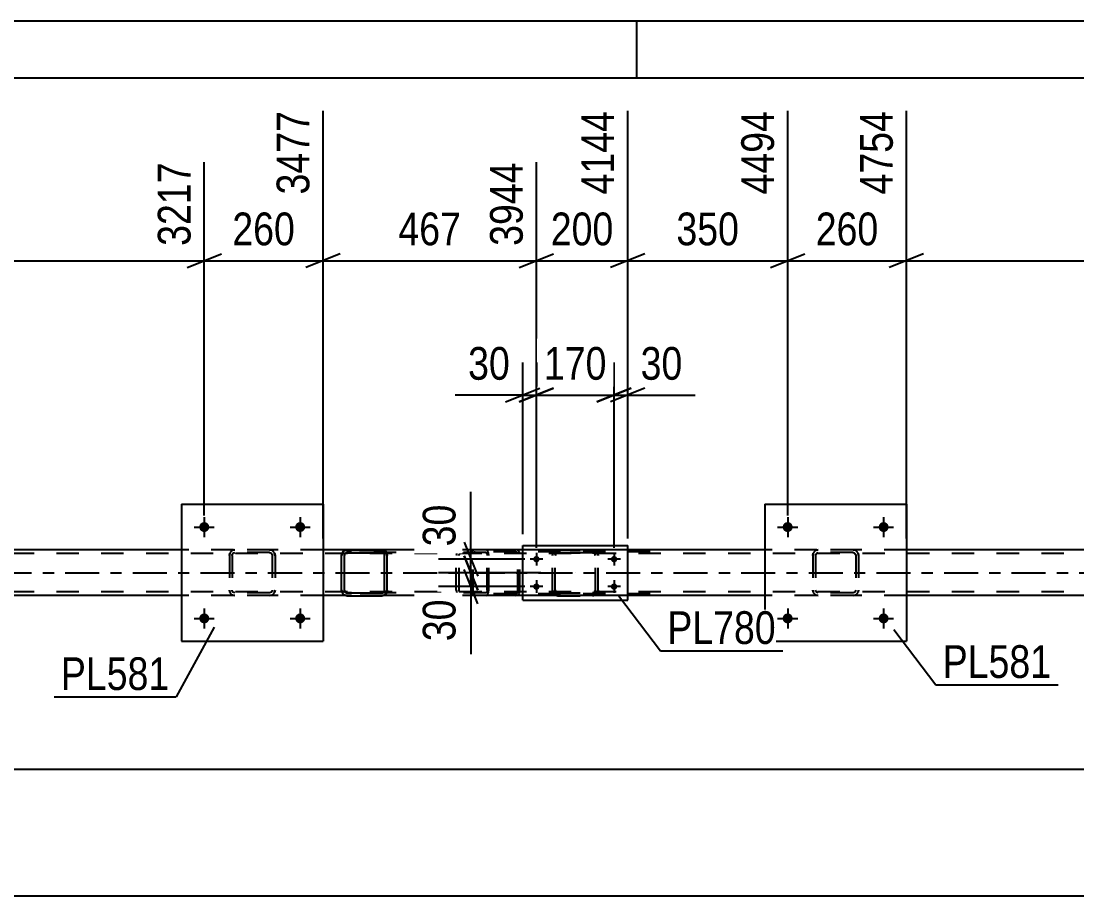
# Model space of a CAD drawing. Header units: millimetres. Extents: x 0 to 841, y 0 to 594.
# Drawn here: x 157.1 to 249.5, y 517.4 to 594 of the extents above; entities that cross this region are included whole.
import ezdxf

# ---------------------------------------------------------------- set-up
doc = ezdxf.new("R2010")
doc.units = ezdxf.units.MM
doc.linetypes.add('DXK_LINE_DOT2', pattern=[3.9198, 1.9599, -1.9599])
doc.linetypes.add('DXK_LINE_DOT3', pattern=[5.9187, 2.979, -0.9799, 0.9799, -0.9799])
doc.styles.add('Arial Narrow', font='ARIALN.TTF', dxfattribs={"height": 0.2})

# ---------------------------------------------------------------- blocks, each defined once
blk = doc.blocks.new('Unknown-318889357-1133')
at = {"color": 5, "linetype": 'Continuous'}
for p, q in [((841, 594), (0, 594)), ((211, 589), (211, 594)), ((836, 589), (5, 589))]:
    blk.add_line(p, q, dxfattribs=at)
blk = doc.blocks.new('Bolt-318889357-5231 - 5170')
at = {"linetype": 'Continuous'}
for points in [[(173.563, 541.693, -1), (172.683, 541.693, -1)], [(181.963, 541.693, -1), (181.083, 541.693, -1)]]:
    blk.add_hatch(color=1, dxfattribs=at).paths.add_polyline_path(points)
at = {"color": 1, "linetype": 'Continuous'}
for p, q in [((172.243, 541.693), (174.003, 541.693)), ((173.123, 542.573), (173.123, 540.813)), ((180.643, 541.693), (182.403, 541.693)), ((181.523, 542.573), (181.523, 540.813))]:
    blk.add_line(p, q, dxfattribs=at)
blk = doc.blocks.new('Part-318889357-5277 - 5170')
at = {"color": 7, "linetype": 'DXK_LINE_DOT2'}
for p, q in [((226.404, 547.212), (226.44, 547.396)), ((226.44, 547.396), (226.404, 547.212)), ((226.644, 547.212), (226.662, 547.304)), ((226.662, 547.304), (226.714, 547.382)), ((226.7, 547.656), (226.884, 547.692)), ((226.884, 547.692), (226.7, 547.656)), ((226.714, 547.382), (226.792, 547.434)), ((226.792, 547.434), (226.884, 547.452)), ((229.924, 547.692), (226.884, 547.692)), ((229.924, 547.452), (226.884, 547.452)), ((229.924, 547.692), (230.107, 547.656)), ((230.107, 547.656), (229.924, 547.692)), ((229.924, 547.452), (230.016, 547.434)), ((230.016, 547.434), (230.093, 547.382)), ((230.093, 547.382), (230.145, 547.304)), ((230.145, 547.304), (230.164, 547.212)), ((230.367, 547.396), (230.404, 547.212)), ((230.404, 547.212), (230.367, 547.396)), ((226.404, 547.212), (226.404, 544.172)), ((226.644, 547.212), (226.644, 544.172)), ((230.164, 547.212), (230.164, 544.172)), ((230.404, 547.212), (230.404, 544.172)), ((226.44, 543.989), (226.404, 544.172)), ((226.404, 544.172), (226.44, 543.989)), ((226.662, 544.081), (226.644, 544.172)), ((226.714, 544.003), (226.662, 544.081)), ((226.884, 543.692), (226.7, 543.729)), ((226.7, 543.729), (226.884, 543.692)), ((226.792, 543.951), (226.714, 544.003)), ((226.884, 543.932), (226.792, 543.951)), ((229.924, 543.932), (226.884, 543.932)), ((229.924, 543.692), (226.884, 543.692)), ((230.016, 543.951), (229.924, 543.932)), ((230.107, 543.729), (229.924, 543.692)), ((229.924, 543.692), (230.107, 543.729)), ((230.093, 544.003), (230.016, 543.951)), ((230.145, 544.081), (230.093, 544.003)), ((230.164, 544.172), (230.145, 544.081)), ((230.404, 544.172), (230.367, 543.989)), ((230.367, 543.989), (230.404, 544.172))]:
    blk.add_line(p, q, dxfattribs=at)
at = {"color": 7, "linetype": 'DXK_LINE_DOT3'}
blk.add_line((228.404, 545.692), (228.404, 545.692), dxfattribs=at)
at = {"color": 7, "linetype": 'DXK_LINE_DOT2'}
for centre, start, end in [((226.884, 547.212), 112.5, 157.5), ((226.884, 547.212), 112.5, 157.5), ((229.924, 547.212), 22.5, 67.5), ((229.924, 547.212), 22.5, 67.5), ((226.884, 544.172), 202.5, 247.5), ((226.884, 544.172), 202.5, 247.5), ((229.924, 544.172), 292.5, 337.5), ((229.924, 544.172), 292.5, 337.5)]:
    blk.add_arc(centre, 0.48, start, end, dxfattribs=at)
blk = doc.blocks.new('Bolt-318889357-5230 - 5170')
at = {"linetype": 'Continuous'}
for points in [[(173.563, 549.693, -1), (172.683, 549.693, -1)], [(181.963, 549.693, -1), (181.083, 549.693, -1)]]:
    blk.add_hatch(color=1, dxfattribs=at).paths.add_polyline_path(points)
at = {"color": 1, "linetype": 'Continuous'}
for p, q in [((173.123, 550.573), (173.123, 548.813)), ((181.523, 550.573), (181.523, 548.813)), ((172.243, 549.693), (174.003, 549.693)), ((180.643, 549.693), (182.403, 549.693))]:
    blk.add_line(p, q, dxfattribs=at)
blk = doc.blocks.new('Bolt-318889357-5232 - 5170')
at = {"linetype": 'Continuous'}
for points in [[(224.644, 549.693, -1), (223.764, 549.693, -1)], [(233.044, 549.693, -1), (232.164, 549.693, -1)]]:
    blk.add_hatch(color=1, dxfattribs=at).paths.add_polyline_path(points)
at = {"color": 1, "linetype": 'Continuous'}
for p, q in [((224.204, 550.573), (224.204, 548.813)), ((232.604, 550.573), (232.604, 548.813)), ((223.324, 549.693), (225.084, 549.693)), ((231.724, 549.693), (233.484, 549.693))]:
    blk.add_line(p, q, dxfattribs=at)
blk = doc.blocks.new('Bolt-318889357-5233 - 5170')
at = {"linetype": 'Continuous'}
for points in [[(224.644, 541.693, -1), (223.764, 541.693, -1)], [(233.044, 541.693, -1), (232.164, 541.693, -1)]]:
    blk.add_hatch(color=1, dxfattribs=at).paths.add_polyline_path(points)
at = {"color": 1, "linetype": 'Continuous'}
for p, q in [((223.324, 541.693), (225.084, 541.693)), ((224.204, 542.573), (224.204, 540.813)), ((231.724, 541.693), (233.484, 541.693)), ((232.604, 542.573), (232.604, 540.813))]:
    blk.add_line(p, q, dxfattribs=at)
blk = doc.blocks.new('Part-318889357-5438 - 5170')
at = {"color": 7, "linetype": 'DXK_LINE_DOT2'}
for p, q in [((203.606, 547.201), (203.642, 547.385)), ((203.642, 547.385), (203.606, 547.201)), ((203.846, 547.201), (203.864, 547.293)), ((203.864, 547.293), (203.846, 547.201)), ((203.864, 547.293), (203.916, 547.371)), ((203.916, 547.371), (203.864, 547.293)), ((203.902, 547.645), (204.086, 547.681)), ((204.086, 547.681), (203.902, 547.645)), ((203.916, 547.371), (203.994, 547.423)), ((203.994, 547.423), (203.916, 547.371)), ((203.994, 547.423), (204.086, 547.441)), ((204.086, 547.441), (203.994, 547.423)), ((204.086, 547.681), (207.126, 547.681)), ((204.086, 547.681), (204.086, 547.681)), ((204.086, 547.681), (207.126, 547.681)), ((204.086, 547.441), (207.126, 547.441)), ((204.086, 547.441), (204.086, 547.441)), ((207.126, 547.441), (204.086, 547.441)), ((207.126, 547.681), (207.126, 547.681)), ((207.126, 547.681), (207.309, 547.645)), ((207.309, 547.645), (207.126, 547.681)), ((207.126, 547.441), (207.126, 547.441)), ((207.126, 547.441), (207.218, 547.423)), ((207.218, 547.423), (207.126, 547.441)), ((207.218, 547.423), (207.295, 547.371)), ((207.295, 547.371), (207.218, 547.423)), ((207.295, 547.371), (207.348, 547.293)), ((207.348, 547.293), (207.295, 547.371)), ((207.348, 547.293), (207.366, 547.201)), ((207.366, 547.201), (207.348, 547.293)), ((207.569, 547.385), (207.606, 547.201)), ((207.606, 547.201), (207.569, 547.385)), ((203.606, 544.161), (203.606, 547.201)), ((203.846, 544.161), (203.846, 547.201)), ((207.366, 544.161), (207.366, 547.201)), ((207.606, 544.161), (207.606, 547.201)), ((203.642, 543.978), (203.606, 544.161)), ((203.606, 544.161), (203.642, 543.978)), ((203.864, 544.07), (203.846, 544.161)), ((203.846, 544.161), (203.864, 544.07)), ((203.916, 543.992), (203.864, 544.07)), ((203.864, 544.07), (203.916, 543.992)), ((204.086, 543.681), (203.902, 543.718)), ((203.902, 543.718), (204.086, 543.681)), ((203.994, 543.94), (203.916, 543.992)), ((203.916, 543.992), (203.994, 543.94)), ((204.086, 543.921), (203.994, 543.94)), ((203.994, 543.94), (204.086, 543.921)), ((204.086, 543.921), (207.126, 543.921)), ((204.086, 543.921), (204.086, 543.921)), ((204.086, 543.921), (207.126, 543.921)), ((204.086, 543.681), (207.126, 543.681)), ((204.086, 543.681), (204.086, 543.681)), ((204.086, 543.681), (207.126, 543.681)), ((207.218, 543.94), (207.126, 543.921)), ((207.126, 543.921), (207.218, 543.94)), ((207.126, 543.921), (207.126, 543.921)), ((207.309, 543.718), (207.126, 543.681)), ((207.126, 543.681), (207.309, 543.718)), ((207.126, 543.681), (207.126, 543.681)), ((207.295, 543.992), (207.218, 543.94)), ((207.218, 543.94), (207.295, 543.992)), ((207.348, 544.07), (207.295, 543.992)), ((207.295, 543.992), (207.348, 544.07)), ((207.366, 544.161), (207.348, 544.07)), ((207.348, 544.07), (207.366, 544.161)), ((207.606, 544.161), (207.569, 543.978)), ((207.569, 543.978), (207.606, 544.161))]:
    blk.add_line(p, q, dxfattribs=at)
at = {"color": 7, "linetype": 'DXK_LINE_DOT3'}
blk.add_line((205.606, 545.681), (205.606, 545.681), dxfattribs=at)
at = {"color": 7, "linetype": 'DXK_LINE_DOT2'}
for centre, start, end in [((204.086, 547.201), 112.5, 157.5), ((204.086, 547.201), 112.5, 157.5), ((207.126, 547.201), 22.5, 67.5), ((207.126, 547.201), 22.5, 67.5), ((204.086, 544.161), 202.5, 247.5), ((204.086, 544.161), 202.5, 247.5), ((207.126, 544.161), 292.5, 337.5), ((207.126, 544.161), 292.5, 337.5)]:
    blk.add_arc(centre, 0.48, start, end, dxfattribs=at)
blk = doc.blocks.new('Part-318889357-5270 - 5170')
at = {"color": 2, "linetype": 'Continuous'}
for p, q in [((171.123, 551.692), (171.123, 539.692)), ((171.123, 551.692), (183.523, 551.692)), ((183.523, 551.692), (183.523, 539.692)), ((171.123, 539.692), (183.523, 539.692))]:
    blk.add_line(p, q, dxfattribs=at)
blk = doc.blocks.new('Part-318889357-5271 - 5170')
at = {"color": 7, "linetype": 'DXK_LINE_DOT2'}
for p, q in [((175.323, 547.212), (175.36, 547.396)), ((175.36, 547.396), (175.323, 547.212)), ((175.563, 547.212), (175.581, 547.304)), ((175.581, 547.304), (175.633, 547.382)), ((175.619, 547.656), (175.803, 547.692)), ((175.803, 547.692), (175.619, 547.656)), ((175.633, 547.382), (175.711, 547.434)), ((175.711, 547.434), (175.803, 547.452)), ((178.843, 547.692), (175.803, 547.692)), ((178.843, 547.452), (175.803, 547.452)), ((178.843, 547.692), (179.027, 547.656)), ((179.027, 547.656), (178.843, 547.692)), ((178.843, 547.452), (178.935, 547.434)), ((178.935, 547.434), (179.013, 547.382)), ((179.013, 547.382), (179.065, 547.304)), ((179.065, 547.304), (179.083, 547.212)), ((179.286, 547.396), (179.323, 547.212)), ((179.323, 547.212), (179.286, 547.396)), ((175.323, 547.212), (175.323, 544.172)), ((175.563, 547.212), (175.563, 544.172)), ((179.083, 547.212), (179.083, 544.172)), ((179.323, 547.212), (179.323, 544.172)), ((175.36, 543.989), (175.323, 544.172)), ((175.323, 544.172), (175.36, 543.989)), ((175.581, 544.081), (175.563, 544.172)), ((175.633, 544.003), (175.581, 544.081)), ((175.803, 543.692), (175.619, 543.729)), ((175.619, 543.729), (175.803, 543.692)), ((175.711, 543.951), (175.633, 544.003)), ((175.803, 543.932), (175.711, 543.951)), ((178.843, 543.932), (175.803, 543.932)), ((178.843, 543.692), (175.803, 543.692)), ((178.935, 543.951), (178.843, 543.932)), ((179.027, 543.729), (178.843, 543.692)), ((178.843, 543.692), (179.027, 543.729)), ((179.013, 544.003), (178.935, 543.951)), ((179.065, 544.081), (179.013, 544.003)), ((179.083, 544.172), (179.065, 544.081)), ((179.323, 544.172), (179.286, 543.989)), ((179.286, 543.989), (179.323, 544.172))]:
    blk.add_line(p, q, dxfattribs=at)
at = {"color": 7, "linetype": 'DXK_LINE_DOT3'}
blk.add_line((177.323, 545.692), (177.323, 545.692), dxfattribs=at)
at = {"color": 7, "linetype": 'DXK_LINE_DOT2'}
for centre, start, end in [((175.803, 547.212), 112.5, 157.5), ((175.803, 547.212), 112.5, 157.5), ((178.843, 547.212), 22.5, 67.5), ((178.843, 547.212), 22.5, 67.5), ((175.803, 544.172), 202.5, 247.5), ((175.803, 544.172), 202.5, 247.5), ((178.843, 544.172), 292.5, 337.5), ((178.843, 544.172), 292.5, 337.5)]:
    blk.add_arc(centre, 0.48, start, end, dxfattribs=at)
blk = doc.blocks.new('Part-318889357-5276 - 5170')
at = {"color": 2, "linetype": 'Continuous'}
for p, q in [((222.204, 551.692), (222.204, 539.692)), ((222.204, 551.692), (234.604, 551.692)), ((234.604, 551.692), (234.604, 539.692)), ((222.204, 539.692), (234.604, 539.692))]:
    blk.add_line(p, q, dxfattribs=at)
blk = doc.blocks.new('Part-318889357-5444 - 5170')
at = {"color": 2, "linetype": 'Continuous'}
for p, q in [((185.19, 547.385), (185.153, 547.201)), ((185.393, 547.201), (185.412, 547.293)), ((185.412, 547.293), (185.464, 547.371)), ((185.633, 547.681), (185.45, 547.645)), ((185.464, 547.371), (185.541, 547.423)), ((185.541, 547.423), (185.633, 547.441)), ((185.633, 547.681), (188.673, 547.681)), ((185.633, 547.681), (185.633, 547.681)), ((185.633, 547.441), (188.673, 547.441)), ((185.633, 547.441), (185.633, 547.441)), ((188.673, 547.681), (188.673, 547.681)), ((188.857, 547.645), (188.673, 547.681)), ((188.673, 547.441), (188.673, 547.441)), ((188.673, 547.441), (188.765, 547.423)), ((188.765, 547.423), (188.843, 547.371)), ((188.843, 547.371), (188.895, 547.293)), ((188.895, 547.293), (188.913, 547.201)), ((189.153, 547.201), (189.117, 547.385)), ((185.153, 544.161), (185.153, 547.201)), ((185.393, 544.161), (185.393, 547.201)), ((188.913, 544.161), (188.913, 547.201)), ((189.153, 544.161), (189.153, 547.201)), ((185.153, 544.161), (185.19, 543.978)), ((185.412, 544.07), (185.393, 544.161)), ((185.464, 543.992), (185.412, 544.07)), ((185.45, 543.718), (185.633, 543.681)), ((185.541, 543.94), (185.464, 543.992)), ((185.633, 543.921), (185.541, 543.94)), ((185.633, 543.921), (188.673, 543.921)), ((185.633, 543.921), (185.633, 543.921)), ((185.633, 543.681), (188.673, 543.681)), ((185.633, 543.681), (185.633, 543.681)), ((188.765, 543.94), (188.673, 543.921)), ((188.673, 543.921), (188.673, 543.921)), ((188.673, 543.681), (188.857, 543.718)), ((188.673, 543.681), (188.673, 543.681)), ((188.843, 543.992), (188.765, 543.94)), ((188.895, 544.07), (188.843, 543.992)), ((188.913, 544.161), (188.895, 544.07)), ((189.117, 543.978), (189.153, 544.161))]:
    blk.add_line(p, q, dxfattribs=at)
at = {"color": 7, "linetype": 'DXK_LINE_DOT2'}
for p, q in [((185.153, 547.201), (185.19, 547.385)), ((185.412, 547.293), (185.393, 547.201)), ((185.464, 547.371), (185.412, 547.293)), ((185.45, 547.645), (185.633, 547.681)), ((185.541, 547.423), (185.464, 547.371)), ((185.633, 547.441), (185.541, 547.423)), ((185.633, 547.681), (188.673, 547.681)), ((188.673, 547.441), (185.633, 547.441)), ((188.673, 547.681), (188.857, 547.645)), ((188.765, 547.423), (188.673, 547.441)), ((188.843, 547.371), (188.765, 547.423)), ((188.895, 547.293), (188.843, 547.371)), ((188.913, 547.201), (188.895, 547.293)), ((189.117, 547.385), (189.153, 547.201)), ((185.19, 543.978), (185.153, 544.161)), ((185.393, 544.161), (185.412, 544.07)), ((185.412, 544.07), (185.464, 543.992)), ((185.633, 543.681), (185.45, 543.718)), ((185.464, 543.992), (185.541, 543.94)), ((185.541, 543.94), (185.633, 543.921)), ((185.633, 543.921), (188.673, 543.921)), ((185.633, 543.681), (188.673, 543.681)), ((188.673, 543.921), (188.765, 543.94)), ((188.857, 543.718), (188.673, 543.681)), ((188.765, 543.94), (188.843, 543.992)), ((188.843, 543.992), (188.895, 544.07)), ((188.895, 544.07), (188.913, 544.161)), ((189.153, 544.161), (189.117, 543.978))]:
    blk.add_line(p, q, dxfattribs=at)
at = {"color": 7, "linetype": 'DXK_LINE_DOT3'}
blk.add_line((187.153, 545.682), (187.153, 545.681), dxfattribs=at)
at = {"color": 2, "linetype": 'Continuous'}
for centre, start, end in [((185.633, 547.201), 112.5, 157.5), ((188.673, 547.201), 22.5, 67.5), ((185.633, 544.161), 202.5, 247.5), ((188.673, 544.161), 292.5, 337.5)]:
    blk.add_arc(centre, 0.48, start, end, dxfattribs=at)
at = {"color": 7, "linetype": 'DXK_LINE_DOT2'}
for centre, start, end in [((185.633, 547.201), 112.5, 157.5), ((188.673, 547.201), 22.5, 67.5), ((185.633, 544.161), 202.5, 247.5), ((188.673, 544.161), 292.5, 337.5)]:
    blk.add_arc(centre, 0.48, start, end, dxfattribs=at)
blk = doc.blocks.new('Part-318889357-5359 - 5170')
at = {"color": 7, "linetype": 'DXK_LINE_DOT2'}
for p, q in [((197.772, 547.692), (185.616, 547.692)), ((197.772, 547.452), (185.616, 547.452)), ((195.196, 547.297), (195.178, 547.212)), ((195.216, 547.396), (195.196, 547.297)), ((195.43, 547.212), (195.449, 547.304)), ((195.449, 547.304), (195.503, 547.382)), ((195.681, 547.692), (195.489, 547.656)), ((195.503, 547.382), (195.585, 547.434)), ((195.585, 547.434), (195.681, 547.452)), ((196.496, 547.452), (196.496, 547.692)), ((197.876, 547.656), (197.772, 547.692)), ((197.772, 547.452), (197.824, 547.434)), ((197.824, 547.434), (197.868, 547.382)), ((197.868, 547.382), (197.897, 547.304)), ((197.964, 547.552), (197.876, 547.656)), ((197.897, 547.304), (197.908, 547.212)), ((198.022, 547.396), (197.964, 547.552)), ((198.043, 547.212), (198.022, 547.396)), ((195.178, 544.172), (195.178, 547.212)), ((195.43, 544.172), (195.43, 547.212)), ((197.908, 544.172), (197.908, 547.212)), ((198.043, 544.172), (198.043, 547.212)), ((197.772, 543.932), (185.616, 543.932)), ((197.772, 543.692), (185.616, 543.692)), ((195.178, 544.172), (195.196, 544.087)), ((195.196, 544.087), (195.216, 543.989)), ((195.449, 544.08), (195.43, 544.172)), ((195.503, 544.003), (195.449, 544.08)), ((195.489, 543.729), (195.681, 543.692)), ((195.585, 543.951), (195.503, 544.003)), ((195.681, 543.932), (195.585, 543.951)), ((196.496, 543.692), (196.496, 543.932)), ((197.824, 543.951), (197.772, 543.932)), ((197.772, 543.692), (197.876, 543.729)), ((197.868, 544.003), (197.824, 543.951)), ((197.897, 544.08), (197.868, 544.003)), ((197.876, 543.729), (197.964, 543.833)), ((197.908, 544.172), (197.897, 544.08)), ((197.964, 543.833), (197.976, 543.864)), ((197.976, 543.864), (198.022, 543.989)), ((198.022, 543.989), (198.043, 544.172))]:
    blk.add_line(p, q, dxfattribs=at)
for centre, start, end in [((195.666, 547.197), 111.1941, 156.15059), ((195.666, 544.188), 203.84941, 248.8059)]:
    blk.add_arc(centre, 0.492, start, end, dxfattribs=at)
blk = doc.blocks.new('Part-318889357-5372 - 5170')
at = {"color": 7, "linetype": 'DXK_LINE_DOT2'}
for p, q in [((196.522, 547.495), (196.496, 547.372)), ((196.496, 544.012), (196.496, 547.372)), ((196.666, 547.372), (196.679, 547.434)), ((196.666, 544.012), (196.666, 547.372)), ((196.679, 547.434), (196.716, 547.485)), ((196.837, 547.692), (196.706, 547.668)), ((196.716, 547.485), (196.771, 547.52)), ((196.771, 547.52), (196.837, 547.532)), ((212.165, 547.692), (196.837, 547.692)), ((212.165, 547.532), (196.837, 547.532)), ((200.542, 547.668), (200.412, 547.692)), ((200.412, 547.532), (200.477, 547.52)), ((200.477, 547.52), (200.502, 547.505)), ((200.502, 547.505), (200.533, 547.485)), ((200.533, 547.485), (200.569, 547.434)), ((200.569, 547.434), (200.582, 547.372)), ((200.582, 544.012), (200.582, 547.372)), ((200.753, 547.372), (200.727, 547.495)), ((200.753, 544.012), (200.753, 547.372)), ((196.496, 544.012), (196.522, 543.89)), ((196.679, 543.951), (196.666, 544.012)), ((196.716, 543.899), (196.679, 543.951)), ((196.706, 543.717), (196.837, 543.692)), ((196.716, 543.899), (196.747, 543.88)), ((196.747, 543.88), (196.771, 543.864)), ((196.771, 543.864), (196.837, 543.852)), ((212.165, 543.852), (196.837, 543.852)), ((212.165, 543.692), (196.837, 543.692)), ((200.477, 543.864), (200.412, 543.852)), ((200.412, 543.692), (200.542, 543.717)), ((200.533, 543.899), (200.477, 543.864)), ((200.569, 543.951), (200.533, 543.899)), ((200.582, 544.012), (200.569, 543.951)), ((200.727, 543.89), (200.753, 544.012))]:
    blk.add_line(p, q, dxfattribs=at)
for centre, start, end in [((196.824, 547.358), 110.75832, 155.68004), ((200.425, 547.358), 24.31996, 69.24168), ((196.824, 544.026), 204.31996, 249.24168), ((200.425, 544.026), 290.75832, 335.68004)]:
    blk.add_arc(centre, 0.331, start, end, dxfattribs=at)
blk = doc.blocks.new('Part-318889357-5424 - 5170')
at = {"color": 7, "linetype": 'DXK_LINE_DOT2'}
for p, q in [((765.794, 547.372), (101.762, 547.372)), ((183.523, 547.692), (171.123, 547.692)), ((210.206, 547.692), (201.006, 547.692)), ((234.604, 547.692), (222.204, 547.692)), ((765.794, 544.012), (101.762, 544.012)), ((183.523, 543.692), (171.123, 543.692)), ((188.728, 543.692), (185.579, 543.692)), ((210.206, 543.692), (201.006, 543.692)), ((234.604, 543.692), (222.204, 543.692))]:
    blk.add_line(p, q, dxfattribs=at)
at = {"color": 2, "linetype": 'Continuous'}
for p, q in [((171.123, 547.692), (132.443, 547.692)), ((201.006, 547.692), (183.523, 547.692)), ((222.204, 547.692), (210.206, 547.692)), ((273.284, 547.692), (234.604, 547.692)), ((171.123, 543.692), (132.443, 543.692)), ((185.579, 543.692), (183.523, 543.692)), ((201.006, 543.692), (188.728, 543.692)), ((222.204, 543.692), (210.206, 543.692)), ((273.284, 543.692), (234.604, 543.692))]:
    blk.add_line(p, q, dxfattribs=at)
at = {"color": 7, "linetype": 'DXK_LINE_DOT3'}
blk.add_line((101.762, 545.692), (765.794, 545.692), dxfattribs=at)
blk = doc.blocks.new('Part-318889357-5443 - 5170')
at = {"color": 2, "linetype": 'Continuous'}
for p, q in [((201.006, 543.281), (201.006, 548.081)), ((201.006, 548.081), (210.206, 548.081)), ((210.206, 543.281), (210.206, 548.081)), ((201.006, 543.281), (210.206, 543.281))]:
    blk.add_line(p, q, dxfattribs=at)
blk = doc.blocks.new('Bolt-318889357-5445 - 5170')
at = {"linetype": 'Continuous'}
for points in [[(202.206, 546.601, -1), (202.206, 547.161, -1)], [(209.006, 546.601, -1), (209.006, 547.161, -1)], [(202.206, 544.201, -1), (202.206, 544.761, -1)], [(209.006, 544.201, -1), (209.006, 544.761, -1)]]:
    blk.add_hatch(color=1, dxfattribs=at).paths.add_polyline_path(points)
at = {"color": 1, "linetype": 'Continuous'}
for p, q in [((202.206, 547.441), (202.206, 546.321)), ((209.006, 547.441), (209.006, 546.321)), ((202.766, 546.881), (201.646, 546.881)), ((209.566, 546.881), (208.446, 546.881)), ((202.766, 544.481), (201.646, 544.481)), ((202.206, 545.041), (202.206, 543.921)), ((209.566, 544.481), (208.446, 544.481)), ((209.006, 545.041), (209.006, 543.921))]:
    blk.add_line(p, q, dxfattribs=at)
blk = doc.blocks.new('StraightDimension-318889357-24420 - 5170')
at = {"color": 7, "linetype": 'Continuous'}
for p, q in [((209.006, 547.881), (209.006, 564.096)), ((210.206, 549.081), (210.206, 564.096)), ((207.506, 560.646), (210.506, 561.846)), ((211.706, 561.846), (208.706, 560.646)), ((209.006, 561.246), (210.206, 561.246)), ((210.206, 561.246), (216.112, 561.246)), ((210.206, 561.246), (216.112, 561.246))]:
    blk.add_line(p, q, dxfattribs=at)
at = {"color": 0}
blk.add_wipeout([(215.587, 561.996), (215.587, 566.196), (210.731, 566.196), (210.731, 561.996)], dxfattribs=at)
at = {"color": 3, "style": 'Arial Narrow'}
blk.add_text('30', height=2.8633, dxfattribs=at).set_placement((211.331, 562.596))
blk = doc.blocks.new('StraightDimension-318889357-5519 - 5170')
at = {"color": 7, "linetype": 'Continuous'}
blk.add_line((59.842, 528.5), (709.612, 528.5), dxfattribs=at)
blk = doc.blocks.new('StraightDimension-318889357-16051 - 5170')
at = {"color": 7, "linetype": 'Continuous'}
blk.add_line((59.842, 517.395), (765.794, 517.395), dxfattribs=at)
blk = doc.blocks.new('StraightDimension-318889357-19667 - 5170')
at = {"color": 7, "linetype": 'Continuous'}
for p, q in [((196.47, 546.881), (196.47, 552.788)), ((196.47, 546.881), (196.47, 552.788)), ((195.87, 548.381), (197.07, 545.381)), ((201.206, 546.881), (193.62, 546.881)), ((197.07, 544.181), (195.87, 547.181)), ((196.47, 545.681), (196.47, 546.881)), ((202.606, 545.681), (193.62, 545.681))]:
    blk.add_line(p, q, dxfattribs=at)
at = {"color": 0}
blk.add_wipeout([(195.72, 552.263), (191.52, 552.263), (191.52, 547.406), (195.72, 547.406)], dxfattribs=at)
at = {"color": 3, "style": 'Arial Narrow'}
blk.add_text('30', height=2.8633, rotation=90.00021, dxfattribs=at).set_placement((195.12, 548.006))
blk = doc.blocks.new('StraightDimension-318889357-19668 - 5170')
at = {"color": 7, "linetype": 'Continuous'}
for p, q in [((195.87, 547.181), (197.07, 544.181)), ((202.606, 545.681), (193.62, 545.681)), ((197.07, 542.981), (195.87, 545.981)), ((196.47, 544.481), (196.47, 545.681)), ((201.206, 544.481), (193.62, 544.481)), ((196.47, 544.481), (196.47, 538.575)), ((196.47, 544.481), (196.47, 538.575))]:
    blk.add_line(p, q, dxfattribs=at)
at = {"color": 0}
blk.add_wipeout([(195.72, 543.956), (191.52, 543.956), (191.52, 539.1), (195.72, 539.1)], dxfattribs=at)
at = {"color": 3, "style": 'Arial Narrow'}
blk.add_text('30', height=2.8633, rotation=90.00021, dxfattribs=at).set_placement((195.12, 539.7))
blk = doc.blocks.new('StraightDimension-318889357-23628 - 5170')
at = {"color": 7, "linetype": 'Continuous'}
for p, q in [((234.604, 548.692), (234.604, 586.134)), ((275.284, 550.693), (275.284, 581.634)), ((236.104, 573.621), (233.104, 572.421)), ((273.784, 572.421), (276.784, 573.621)), ((234.604, 573.021), (275.284, 573.021))]:
    blk.add_line(p, q, dxfattribs=at)
at = {"color": 0}
blk.add_wipeout([(259.2, 573.771), (259.2, 577.971), (250.688, 577.971), (250.688, 573.771)], dxfattribs=at)
at = {"color": 3, "style": 'Arial Narrow'}
blk.add_text('1017', height=2.8633, dxfattribs=at).set_placement((251.288, 574.371))
at = {"color": 0, "linetype": 'Continuous'}
blk.add_wipeout([(274.684, 582.234), (270.484, 582.234), (270.484, 573.721), (274.684, 573.721)], dxfattribs=at)
at = {"color": 3, "linetype": 'Continuous', "style": 'Arial Narrow'}
blk.add_text('5771', height=2.8633, rotation=90.00021, dxfattribs=at).set_placement((274.084, 574.321))
blk = doc.blocks.new('StraightDimension-318889357-23629 - 5170')
at = {"color": 7, "linetype": 'Continuous'}
for p, q in [((224.204, 550.693), (224.204, 586.134)), ((234.604, 548.692), (234.604, 586.134)), ((222.704, 572.421), (225.704, 573.621)), ((236.104, 573.621), (233.104, 572.421)), ((224.204, 573.021), (234.604, 573.021))]:
    blk.add_line(p, q, dxfattribs=at)
at = {"color": 0}
blk.add_wipeout([(232.746, 573.771), (232.746, 577.971), (226.062, 577.971), (226.062, 573.771)], dxfattribs=at)
at = {"color": 3, "style": 'Arial Narrow'}
blk.add_text('260', height=2.8633, dxfattribs=at).set_placement((226.662, 574.371))
at = {"color": 0, "linetype": 'Continuous'}
blk.add_wipeout([(234.004, 586.734), (229.804, 586.734), (229.804, 578.221), (234.004, 578.221)], dxfattribs=at)
at = {"color": 3, "linetype": 'Continuous', "style": 'Arial Narrow'}
blk.add_text('4754', height=2.8633, rotation=90.00021, dxfattribs=at).set_placement((233.404, 578.821))
blk = doc.blocks.new('StraightDimension-318889357-23630 - 5170')
at = {"color": 7, "linetype": 'Continuous'}
for p, q in [((210.206, 548.692), (210.206, 586.134)), ((224.204, 550.693), (224.204, 586.134)), ((211.706, 573.621), (208.706, 572.421)), ((222.704, 572.421), (225.704, 573.621)), ((210.206, 573.021), (224.204, 573.021))]:
    blk.add_line(p, q, dxfattribs=at)
at = {"color": 0}
blk.add_wipeout([(220.547, 573.771), (220.547, 577.971), (213.863, 577.971), (213.863, 573.771)], dxfattribs=at)
at = {"color": 3, "style": 'Arial Narrow'}
blk.add_text('350', height=2.8633, dxfattribs=at).set_placement((214.463, 574.371))
at = {"color": 0, "linetype": 'Continuous'}
blk.add_wipeout([(223.604, 586.734), (219.404, 586.734), (219.404, 578.221), (223.604, 578.221)], dxfattribs=at)
at = {"color": 3, "linetype": 'Continuous', "style": 'Arial Narrow'}
blk.add_text('4494', height=2.8633, rotation=90.00021, dxfattribs=at).set_placement((223.004, 578.821))
blk = doc.blocks.new('StraightDimension-318889357-23631 - 5170')
at = {"color": 7, "linetype": 'Continuous'}
for p, q in [((210.206, 548.692), (210.206, 586.134)), ((202.206, 547.881), (202.206, 581.634)), ((200.706, 572.421), (203.706, 573.621)), ((211.706, 573.621), (208.706, 572.421)), ((202.206, 573.021), (210.206, 573.021))]:
    blk.add_line(p, q, dxfattribs=at)
at = {"color": 0}
blk.add_wipeout([(209.548, 573.771), (209.548, 577.971), (202.864, 577.971), (202.864, 573.771)], dxfattribs=at)
at = {"color": 3, "style": 'Arial Narrow'}
blk.add_text('200', height=2.8633, dxfattribs=at).set_placement((203.464, 574.371))
at = {"color": 0, "linetype": 'Continuous'}
blk.add_wipeout([(209.606, 586.734), (205.406, 586.734), (205.406, 578.221), (209.606, 578.221)], dxfattribs=at)
at = {"color": 3, "linetype": 'Continuous', "style": 'Arial Narrow'}
blk.add_text('4144', height=2.8633, rotation=90.00021, dxfattribs=at).set_placement((209.006, 578.821))
blk = doc.blocks.new('StraightDimension-318889357-23632 - 5170')
at = {"color": 7, "linetype": 'Continuous'}
for p, q in [((183.523, 548.692), (183.523, 586.134)), ((202.206, 547.881), (202.206, 581.634)), ((185.023, 573.621), (182.023, 572.421)), ((200.706, 572.421), (203.706, 573.621)), ((183.523, 573.021), (202.206, 573.021))]:
    blk.add_line(p, q, dxfattribs=at)
at = {"color": 0}
blk.add_wipeout([(196.207, 573.771), (196.207, 577.971), (189.522, 577.971), (189.522, 573.771)], dxfattribs=at)
at = {"color": 3, "style": 'Arial Narrow'}
blk.add_text('467', height=2.8633, dxfattribs=at).set_placement((190.122, 574.371))
at = {"color": 0, "linetype": 'Continuous'}
blk.add_wipeout([(201.606, 582.234), (197.406, 582.234), (197.406, 573.721), (201.606, 573.721)], dxfattribs=at)
at = {"color": 3, "linetype": 'Continuous', "style": 'Arial Narrow'}
blk.add_text('3944', height=2.8633, rotation=90.00021, dxfattribs=at).set_placement((201.006, 574.321))
blk = doc.blocks.new('StraightDimension-318889357-23633 - 5170')
at = {"color": 7, "linetype": 'Continuous'}
for p, q in [((183.523, 548.692), (183.523, 586.134)), ((173.123, 550.693), (173.123, 581.634)), ((171.623, 572.421), (174.623, 573.621)), ((185.023, 573.621), (182.023, 572.421)), ((173.123, 573.021), (183.523, 573.021))]:
    blk.add_line(p, q, dxfattribs=at)
at = {"color": 0}
blk.add_wipeout([(181.665, 573.771), (181.665, 577.971), (174.981, 577.971), (174.981, 573.771)], dxfattribs=at)
at = {"color": 3, "style": 'Arial Narrow'}
blk.add_text('260', height=2.8633, dxfattribs=at).set_placement((175.581, 574.371))
at = {"color": 0, "linetype": 'Continuous'}
blk.add_wipeout([(182.923, 586.734), (178.723, 586.734), (178.723, 578.221), (182.923, 578.221)], dxfattribs=at)
at = {"color": 3, "linetype": 'Continuous', "style": 'Arial Narrow'}
blk.add_text('3477', height=2.8633, rotation=90.00021, dxfattribs=at).set_placement((182.323, 578.821))
blk = doc.blocks.new('StraightDimension-318889357-23634 - 5170')
at = {"color": 7, "linetype": 'Continuous'}
for p, q in [((132.443, 548.692), (132.443, 586.134)), ((173.123, 550.693), (173.123, 581.634)), ((133.943, 573.621), (130.943, 572.421)), ((171.623, 572.421), (174.623, 573.621)), ((132.443, 573.021), (173.123, 573.021))]:
    blk.add_line(p, q, dxfattribs=at)
at = {"color": 0}
blk.add_wipeout([(157.039, 573.771), (157.039, 577.971), (148.527, 577.971), (148.527, 573.771)], dxfattribs=at)
at = {"color": 3, "style": 'Arial Narrow'}
blk.add_text('1017', height=2.8633, dxfattribs=at).set_placement((149.127, 574.371))
at = {"color": 0, "linetype": 'Continuous'}
blk.add_wipeout([(172.523, 582.234), (168.323, 582.234), (168.323, 573.721), (172.523, 573.721)], dxfattribs=at)
at = {"color": 3, "linetype": 'Continuous', "style": 'Arial Narrow'}
blk.add_text('3217', height=2.8633, rotation=90.00021, dxfattribs=at).set_placement((171.923, 574.321))
blk = doc.blocks.new('StraightDimension-318889357-24421 - 5170')
at = {"color": 7, "linetype": 'Continuous'}
for p, q in [((202.206, 547.881), (202.206, 564.096)), ((209.006, 547.881), (209.006, 564.096)), ((200.706, 560.646), (203.706, 561.846)), ((202.206, 561.246), (209.006, 561.246)), ((210.506, 561.846), (207.506, 560.646))]:
    blk.add_line(p, q, dxfattribs=at)
at = {"color": 0}
blk.add_wipeout([(208.948, 561.996), (208.948, 566.196), (202.264, 566.196), (202.264, 561.996)], dxfattribs=at)
at = {"color": 3, "style": 'Arial Narrow'}
blk.add_text('170', height=2.8633, dxfattribs=at).set_placement((202.864, 562.596))
blk = doc.blocks.new('StraightDimension-318889357-24422 - 5170')
at = {"color": 7, "linetype": 'Continuous'}
for p, q in [((201.006, 549.081), (201.006, 564.096)), ((202.206, 547.881), (202.206, 564.096)), ((201.006, 561.246), (195.1, 561.246)), ((201.006, 561.246), (195.1, 561.246)), ((199.506, 560.646), (202.506, 561.846)), ((203.706, 561.846), (200.706, 560.646)), ((201.006, 561.246), (202.206, 561.246))]:
    blk.add_line(p, q, dxfattribs=at)
at = {"color": 0}
blk.add_wipeout([(200.481, 561.996), (200.481, 566.196), (195.625, 566.196), (195.625, 561.996)], dxfattribs=at)
at = {"color": 3, "style": 'Arial Narrow'}
blk.add_text('30', height=2.8633, dxfattribs=at).set_placement((196.225, 562.596))
blk = doc.blocks.new('Mark-318889357-5266 - 5170')
at = {"color": 30, "linetype": 'Continuous'}
for p in [(173.987, 540.933), (159.975, 534.822)]:
    blk.add_line(p, (170.679, 534.822), dxfattribs=at)
at = {"color": 0}
blk.add_wipeout([(170.079, 535.422), (170.079, 538.422), (160.575, 538.422), (160.575, 535.422)], dxfattribs=at)
blk.add_wipeout([(170.079, 535.422), (170.079, 538.422), (160.575, 538.422), (160.575, 535.422)], dxfattribs=at)
at = {"color": 3, "style": 'Arial Narrow'}
blk.add_text('PL581', height=2.8633, dxfattribs=at).set_placement((160.575, 535.422))
blk = doc.blocks.new('Mark-318889357-5272 - 5170')
at = {"color": 30, "linetype": 'Continuous'}
for p, q in [((233.492, 540.72), (237.179, 535.882)), ((237.179, 535.882), (247.883, 535.882))]:
    blk.add_line(p, q, dxfattribs=at)
at = {"color": 0}
blk.add_wipeout([(247.283, 536.482), (247.283, 539.482), (237.779, 539.482), (237.779, 536.482)], dxfattribs=at)
blk.add_wipeout([(247.283, 536.482), (247.283, 539.482), (237.779, 539.482), (237.779, 536.482)], dxfattribs=at)
at = {"color": 3, "style": 'Arial Narrow'}
blk.add_text('PL581', height=2.8633, dxfattribs=at).set_placement((237.779, 536.482))
blk = doc.blocks.new('Mark-318889357-5439 - 5170')
at = {"color": 30, "linetype": 'Continuous'}
for p, q in [((209.381, 543.692), (213.068, 538.855)), ((213.068, 538.855), (223.771, 538.855))]:
    blk.add_line(p, q, dxfattribs=at)
at = {"color": 0}
blk.add_wipeout([(223.171, 539.455), (223.171, 542.455), (213.668, 542.455), (213.668, 539.455)], dxfattribs=at)
blk.add_wipeout([(223.171, 539.455), (223.171, 542.455), (213.668, 542.455), (213.668, 539.455)], dxfattribs=at)
at = {"color": 3, "style": 'Arial Narrow'}
blk.add_text('PL780', height=2.8633, dxfattribs=at).set_placement((213.668, 539.455))

msp = doc.modelspace()

# ---------------------------------------------------------------- block references
for name in ['Unknown-318889357-1133', 'Part-318889357-5270 - 5170', 'Part-318889357-5276 - 5170', 'Bolt-318889357-5230 - 5170', 'Bolt-318889357-5232 - 5170', 'Part-318889357-5424 - 5170', 'Part-318889357-5271 - 5170', 'Part-318889357-5444 - 5170', 'Part-318889357-5359 - 5170', 'Part-318889357-5372 - 5170', 'Part-318889357-5443 - 5170', 'Bolt-318889357-5445 - 5170', 'Part-318889357-5438 - 5170', 'Part-318889357-5277 - 5170', 'Bolt-318889357-5231 - 5170', 'Bolt-318889357-5233 - 5170']:
    msp.add_blockref(name, (0, 0))

# ---------------------------------------------------------------- next in the draw order: block references
for name in ['StraightDimension-318889357-23628 - 5170', 'StraightDimension-318889357-24420 - 5170', 'StraightDimension-318889357-19667 - 5170', 'StraightDimension-318889357-5519 - 5170']:
    msp.add_blockref(name, (0, 0))

# ---------------------------------------------------------------- next in the draw order: block references
for name in ['StraightDimension-318889357-23629 - 5170', 'Mark-318889357-5439 - 5170', 'StraightDimension-318889357-16051 - 5170']:
    msp.add_blockref(name, (0, 0))

# ---------------------------------------------------------------- next in the draw order: block references
for name in ['StraightDimension-318889357-23630 - 5170', 'StraightDimension-318889357-19668 - 5170', 'Mark-318889357-5266 - 5170', 'Mark-318889357-5272 - 5170']:
    msp.add_blockref(name, (0, 0))

# ---------------------------------------------------------------- next in the draw order: block references
msp.add_blockref('StraightDimension-318889357-23631 - 5170', (0, 0))

# ---------------------------------------------------------------- next in the draw order: block references
msp.add_blockref('StraightDimension-318889357-23632 - 5170', (0, 0))

# ---------------------------------------------------------------- next in the draw order: block references
for name in ['StraightDimension-318889357-23633 - 5170', 'StraightDimension-318889357-24421 - 5170']:
    msp.add_blockref(name, (0, 0))

# ---------------------------------------------------------------- next in the draw order: block references
for name in ['StraightDimension-318889357-23634 - 5170', 'StraightDimension-318889357-24422 - 5170']:
    msp.add_blockref(name, (0, 0))

doc.saveas('drawing.dxf')
